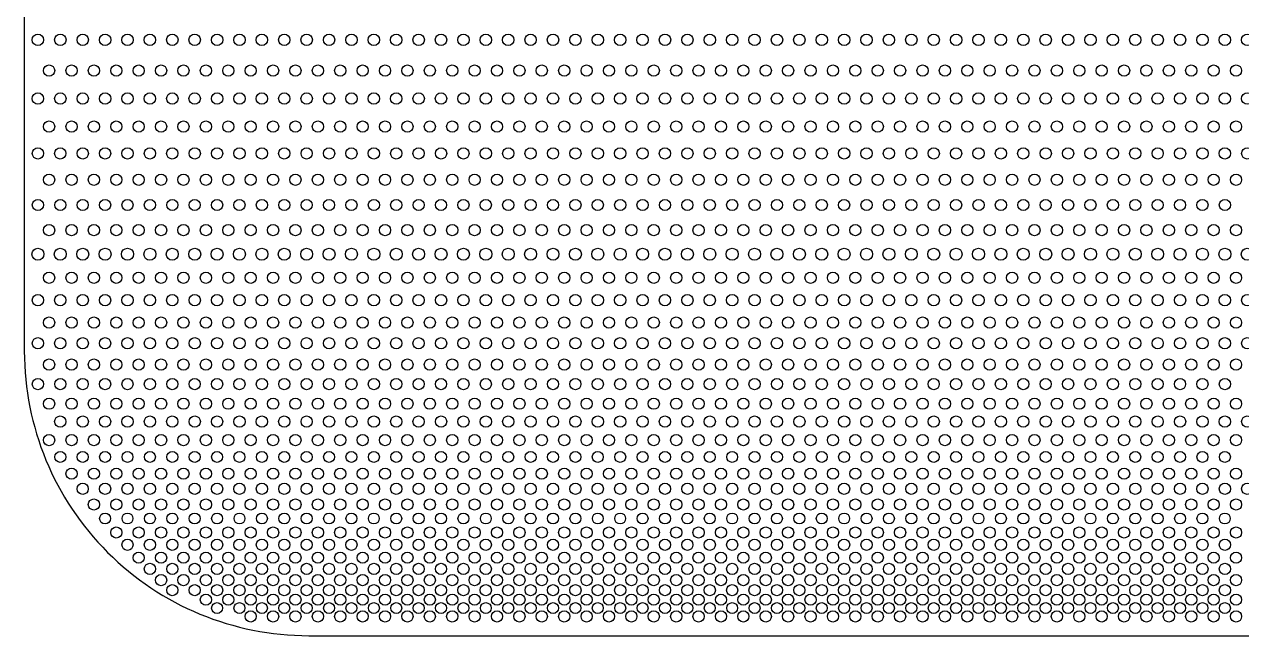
# Model space of a CAD drawing. Extents: x -22.5 to 22.5, y -22.5 to 22.5.
# Drawn here: x -22.54 to -0.8, y -22.54 to -11.62 of the extents above; entities that cross this region are included whole.
import ezdxf

# ---------------------------------------------------------------- set-up
doc = ezdxf.new("R2010")
doc.units = 0
doc.layers.add('AREA ENGRAVE', color=1, linetype='continuous')
doc.layers.add('CUT', color=7, linetype='continuous')

# ---------------------------------------------------------------- blocks, each defined once
blk = doc.blocks.new('SKETCH024')
at = {"layer": 'CUT', "color": 0}
blk.add_lwpolyline([(1.25, 20.942), (-1.25, 20.942, -0.414214), (-1.5, 21.192), (-1.5, 22.292, 0.414214), (-1.75, 22.542), (-11.25, 22.542, 0.414214), (-11.5, 22.292), (-11.5, 21.192, -0.414214), (-11.75, 20.942), (-14.25, 20.942, -0.414214), (-14.5, 21.192), (-14.5, 22.292, 0.414214), (-14.75, 22.542), (-17.463, 22.542, 0.414214), (-22.543, 17.463), (-22.543, -17.463, 0.414214), (-17.463, -22.543), (17.463, -22.543, 0.414214)], format="xyb", dxfattribs=at)
blk = doc.blocks.new('SKETCH048')
at = {"layer": 'AREA ENGRAVE', "color": 1}
for centre, radius in [((-22.3, -11.9), 0.102), ((-21.9, -11.9), 0.102), ((-21.5, -11.9), 0.102), ((-21.1, -11.9), 0.102), ((-20.7, -11.9), 0.102), ((-20.3, -11.9), 0.102), ((-19.9, -11.9), 0.102), ((-19.5, -11.9), 0.102), ((-19.1, -11.9), 0.102), ((-18.7, -11.9), 0.102), ((-18.3, -11.9), 0.102), ((-17.9, -11.9), 0.102), ((-17.5, -11.9), 0.102), ((-17.1, -11.9), 0.102), ((-16.7, -11.9), 0.102), ((-16.3, -11.9), 0.102), ((-15.9, -11.9), 0.102), ((-15.5, -11.9), 0.102), ((-15.1, -11.9), 0.102), ((-14.7, -11.9), 0.102), ((-14.3, -11.9), 0.102), ((-13.9, -11.9), 0.102), ((-13.5, -11.9), 0.102), ((-13.1, -11.9), 0.102), ((-12.7, -11.9), 0.102), ((-12.3, -11.9), 0.102), ((-11.9, -11.9), 0.102), ((-11.5, -11.9), 0.102), ((-11.1, -11.9), 0.102), ((-10.7, -11.9), 0.102), ((-10.3, -11.9), 0.102), ((-9.9, -11.9), 0.102), ((-9.5, -11.9), 0.102), ((-9.1, -11.9), 0.102), ((-8.7, -11.9), 0.102), ((-8.3, -11.9), 0.102), ((-7.9, -11.9), 0.102), ((-7.5, -11.9), 0.102), ((-7.1, -11.9), 0.102), ((-6.7, -11.9), 0.102), ((-6.3, -11.9), 0.102), ((-5.9, -11.9), 0.102), ((-5.5, -11.9), 0.102), ((-5.1, -11.9), 0.102), ((-4.7, -11.9), 0.102), ((-4.3, -11.9), 0.102), ((-3.9, -11.9), 0.102), ((-3.5, -11.9), 0.102), ((-3.1, -11.9), 0.102), ((-2.7, -11.9), 0.102), ((-2.3, -11.9), 0.102), ((-1.9, -11.9), 0.102), ((-1.5, -11.9), 0.102), ((-1.1, -11.9), 0.102), ((-0.7, -11.9), 0.102), ((-22.1, -12.45), 0.1), ((-21.7, -12.45), 0.1), ((-21.3, -12.45), 0.1), ((-20.9, -12.45), 0.1), ((-20.5, -12.45), 0.1), ((-20.1, -12.45), 0.1), ((-19.7, -12.45), 0.1), ((-19.3, -12.45), 0.1), ((-18.9, -12.45), 0.1), ((-18.5, -12.45), 0.1), ((-18.1, -12.45), 0.1), ((-17.7, -12.45), 0.1), ((-17.3, -12.45), 0.1), ((-16.9, -12.45), 0.1), ((-16.5, -12.45), 0.1), ((-16.1, -12.45), 0.1), ((-15.7, -12.45), 0.1), ((-15.3, -12.45), 0.1), ((-14.9, -12.45), 0.1), ((-14.5, -12.45), 0.1), ((-14.1, -12.45), 0.1), ((-13.7, -12.45), 0.1), ((-13.3, -12.45), 0.1), ((-12.9, -12.45), 0.1), ((-12.5, -12.45), 0.1), ((-12.1, -12.45), 0.1), ((-11.7, -12.45), 0.1), ((-11.3, -12.45), 0.1), ((-10.9, -12.45), 0.1), ((-10.5, -12.45), 0.1), ((-10.1, -12.45), 0.1), ((-9.7, -12.45), 0.1), ((-9.3, -12.45), 0.1), ((-8.9, -12.45), 0.1), ((-8.5, -12.45), 0.1), ((-8.1, -12.45), 0.1), ((-7.7, -12.45), 0.1), ((-7.3, -12.45), 0.1), ((-6.9, -12.45), 0.1), ((-6.5, -12.45), 0.1), ((-6.1, -12.45), 0.1), ((-5.7, -12.45), 0.1), ((-5.3, -12.45), 0.1), ((-4.9, -12.45), 0.1), ((-4.5, -12.45), 0.1), ((-4.1, -12.45), 0.1), ((-3.7, -12.45), 0.1), ((-3.3, -12.45), 0.1), ((-2.9, -12.45), 0.1), ((-2.5, -12.45), 0.1), ((-2.1, -12.45), 0.1), ((-1.7, -12.45), 0.1), ((-1.3, -12.45), 0.1), ((-0.9, -12.45), 0.1), ((-22.3, -12.95), 0.102), ((-21.9, -12.95), 0.102), ((-21.5, -12.95), 0.102), ((-21.1, -12.95), 0.102), ((-20.7, -12.95), 0.102), ((-20.3, -12.95), 0.102), ((-19.9, -12.95), 0.102), ((-19.5, -12.95), 0.102), ((-19.1, -12.95), 0.102), ((-18.7, -12.95), 0.102), ((-18.3, -12.95), 0.102), ((-17.9, -12.95), 0.102), ((-17.5, -12.95), 0.102), ((-17.1, -12.95), 0.102), ((-16.7, -12.95), 0.102), ((-16.3, -12.95), 0.102), ((-15.9, -12.95), 0.102), ((-15.5, -12.95), 0.102), ((-15.1, -12.95), 0.102), ((-14.7, -12.95), 0.102), ((-14.3, -12.95), 0.102), ((-13.9, -12.95), 0.102), ((-13.5, -12.95), 0.102), ((-13.1, -12.95), 0.102), ((-12.7, -12.95), 0.102), ((-12.3, -12.95), 0.102), ((-11.9, -12.95), 0.102), ((-11.5, -12.95), 0.102), ((-11.1, -12.95), 0.102), ((-10.7, -12.95), 0.102), ((-10.3, -12.95), 0.102), ((-9.9, -12.95), 0.102), ((-9.5, -12.95), 0.102), ((-9.1, -12.95), 0.102), ((-8.7, -12.95), 0.102), ((-8.3, -12.95), 0.102), ((-7.9, -12.95), 0.102), ((-7.5, -12.95), 0.102), ((-7.1, -12.95), 0.102), ((-6.7, -12.95), 0.102), ((-6.3, -12.95), 0.102), ((-5.9, -12.95), 0.102), ((-5.5, -12.95), 0.102), ((-5.1, -12.95), 0.102), ((-4.7, -12.95), 0.102), ((-4.3, -12.95), 0.102), ((-3.9, -12.95), 0.102), ((-3.5, -12.95), 0.102), ((-3.1, -12.95), 0.102), ((-2.7, -12.95), 0.102), ((-2.3, -12.95), 0.102), ((-1.9, -12.95), 0.102), ((-1.5, -12.95), 0.102), ((-1.1, -12.95), 0.102), ((-0.7, -12.95), 0.102), ((-22.1, -13.45), 0.1), ((-21.7, -13.45), 0.1), ((-21.3, -13.45), 0.1), ((-20.9, -13.45), 0.1), ((-20.5, -13.45), 0.1), ((-20.1, -13.45), 0.1), ((-19.7, -13.45), 0.1), ((-19.3, -13.45), 0.1), ((-18.9, -13.45), 0.1), ((-18.5, -13.45), 0.1), ((-18.1, -13.45), 0.1), ((-17.7, -13.45), 0.1), ((-17.3, -13.45), 0.1), ((-16.9, -13.45), 0.1), ((-16.5, -13.45), 0.1), ((-16.1, -13.45), 0.1), ((-15.7, -13.45), 0.1), ((-15.3, -13.45), 0.1), ((-14.9, -13.45), 0.1), ((-14.5, -13.45), 0.1), ((-14.1, -13.45), 0.1), ((-13.7, -13.45), 0.1), ((-13.3, -13.45), 0.1), ((-12.9, -13.45), 0.1), ((-12.5, -13.45), 0.1), ((-12.1, -13.45), 0.1), ((-11.7, -13.45), 0.1), ((-11.3, -13.45), 0.1), ((-10.9, -13.45), 0.1), ((-10.5, -13.45), 0.1), ((-10.1, -13.45), 0.1), ((-9.7, -13.45), 0.1), ((-9.3, -13.45), 0.1), ((-8.9, -13.45), 0.1), ((-8.5, -13.45), 0.1), ((-8.1, -13.45), 0.1), ((-7.7, -13.45), 0.1), ((-7.3, -13.45), 0.1), ((-6.9, -13.45), 0.1), ((-6.5, -13.45), 0.1), ((-6.1, -13.45), 0.1), ((-5.7, -13.45), 0.1), ((-5.3, -13.45), 0.1), ((-4.9, -13.45), 0.1), ((-4.5, -13.45), 0.1), ((-4.1, -13.45), 0.1), ((-3.7, -13.45), 0.1), ((-3.3, -13.45), 0.1), ((-2.9, -13.45), 0.1), ((-2.5, -13.45), 0.1), ((-2.1, -13.45), 0.1), ((-1.7, -13.45), 0.1), ((-1.3, -13.45), 0.1), ((-0.9, -13.45), 0.1), ((-22.3, -13.93), 0.101), ((-21.9, -13.93), 0.101), ((-21.5, -13.93), 0.101), ((-21.1, -13.93), 0.101), ((-20.7, -13.93), 0.101), ((-20.3, -13.93), 0.101), ((-19.9, -13.93), 0.101), ((-19.5, -13.93), 0.101), ((-19.1, -13.93), 0.101), ((-18.7, -13.93), 0.101), ((-18.3, -13.93), 0.101), ((-17.9, -13.93), 0.101), ((-17.5, -13.93), 0.101), ((-17.1, -13.93), 0.101), ((-16.7, -13.93), 0.101), ((-16.3, -13.93), 0.101), ((-15.9, -13.93), 0.101), ((-15.5, -13.93), 0.101), ((-15.1, -13.93), 0.101), ((-14.7, -13.93), 0.101), ((-14.3, -13.93), 0.101), ((-13.9, -13.93), 0.101), ((-13.5, -13.93), 0.101), ((-13.1, -13.93), 0.101), ((-12.7, -13.93), 0.101), ((-12.3, -13.93), 0.101), ((-11.9, -13.93), 0.101), ((-11.5, -13.93), 0.101), ((-11.1, -13.93), 0.101), ((-10.7, -13.93), 0.101), ((-10.3, -13.93), 0.101), ((-9.9, -13.93), 0.101), ((-9.5, -13.93), 0.101), ((-9.1, -13.93), 0.101), ((-8.7, -13.93), 0.101), ((-8.3, -13.93), 0.101), ((-7.9, -13.93), 0.101), ((-7.5, -13.93), 0.101), ((-7.1, -13.93), 0.101), ((-6.7, -13.93), 0.101), ((-6.3, -13.93), 0.101), ((-5.9, -13.93), 0.101), ((-5.5, -13.93), 0.101), ((-5.1, -13.93), 0.101), ((-4.7, -13.93), 0.101), ((-4.3, -13.93), 0.101), ((-3.9, -13.93), 0.101), ((-3.5, -13.93), 0.101), ((-3.1, -13.93), 0.101), ((-2.7, -13.93), 0.101), ((-2.3, -13.93), 0.101), ((-1.9, -13.93), 0.101), ((-1.5, -13.93), 0.101), ((-1.1, -13.93), 0.101), ((-0.7, -13.93), 0.101), ((-22.1, -14.4), 0.1), ((-21.7, -14.4), 0.1), ((-21.3, -14.4), 0.1), ((-20.9, -14.4), 0.1), ((-20.5, -14.4), 0.1), ((-20.1, -14.4), 0.1), ((-19.7, -14.4), 0.1), ((-19.3, -14.4), 0.1), ((-18.9, -14.4), 0.1), ((-18.5, -14.4), 0.1), ((-18.1, -14.4), 0.1), ((-17.7, -14.4), 0.1), ((-17.3, -14.4), 0.1), ((-16.9, -14.4), 0.1), ((-16.5, -14.4), 0.1), ((-16.1, -14.4), 0.1), ((-15.7, -14.4), 0.1), ((-15.3, -14.4), 0.1), ((-14.9, -14.4), 0.1), ((-14.5, -14.4), 0.1), ((-14.1, -14.4), 0.1), ((-13.7, -14.4), 0.1), ((-13.3, -14.4), 0.1), ((-12.9, -14.4), 0.1), ((-12.5, -14.4), 0.1), ((-12.1, -14.4), 0.1), ((-11.7, -14.4), 0.1), ((-11.3, -14.4), 0.1), ((-10.9, -14.4), 0.1), ((-10.5, -14.4), 0.1), ((-10.1, -14.4), 0.1), ((-9.7, -14.4), 0.1), ((-9.3, -14.4), 0.1), ((-8.9, -14.4), 0.1), ((-8.5, -14.4), 0.1), ((-8.1, -14.4), 0.1), ((-7.7, -14.4), 0.1), ((-7.3, -14.4), 0.1), ((-6.9, -14.4), 0.1), ((-6.5, -14.4), 0.1), ((-6.1, -14.4), 0.1), ((-5.7, -14.4), 0.1), ((-5.3, -14.4), 0.1), ((-4.9, -14.4), 0.1), ((-4.5, -14.4), 0.1), ((-4.1, -14.4), 0.1), ((-3.7, -14.4), 0.1), ((-3.3, -14.4), 0.1), ((-2.9, -14.4), 0.1), ((-2.5, -14.4), 0.1), ((-2.1, -14.4), 0.1), ((-1.7, -14.4), 0.1), ((-1.3, -14.4), 0.1), ((-0.9, -14.4), 0.1), ((-22.3, -14.85), 0.1), ((-21.9, -14.85), 0.1), ((-21.5, -14.85), 0.1), ((-21.1, -14.85), 0.1), ((-20.7, -14.85), 0.1), ((-20.3, -14.85), 0.1), ((-19.9, -14.85), 0.1), ((-19.5, -14.85), 0.1), ((-19.1, -14.85), 0.1), ((-18.7, -14.85), 0.1), ((-18.3, -14.85), 0.1), ((-17.9, -14.85), 0.1), ((-17.5, -14.85), 0.1), ((-17.1, -14.85), 0.1), ((-16.7, -14.85), 0.1), ((-16.3, -14.85), 0.1), ((-15.9, -14.85), 0.1), ((-15.5, -14.85), 0.1), ((-15.1, -14.85), 0.1), ((-14.7, -14.85), 0.1), ((-14.3, -14.85), 0.1), ((-13.9, -14.85), 0.1), ((-13.5, -14.85), 0.1), ((-13.1, -14.85), 0.1), ((-12.7, -14.85), 0.1), ((-12.3, -14.85), 0.1), ((-11.9, -14.85), 0.1), ((-11.5, -14.85), 0.1), ((-11.1, -14.85), 0.1), ((-10.7, -14.85), 0.1), ((-10.3, -14.85), 0.1), ((-9.9, -14.85), 0.1), ((-9.5, -14.85), 0.1), ((-9.1, -14.85), 0.1), ((-8.7, -14.85), 0.1), ((-8.3, -14.85), 0.1), ((-7.9, -14.85), 0.1), ((-7.5, -14.85), 0.1), ((-7.1, -14.85), 0.1), ((-6.7, -14.85), 0.1), ((-6.3, -14.85), 0.1), ((-5.9, -14.85), 0.1), ((-5.5, -14.85), 0.1), ((-5.1, -14.85), 0.1), ((-4.7, -14.85), 0.1), ((-4.3, -14.85), 0.1), ((-3.9, -14.85), 0.1), ((-3.5, -14.85), 0.1), ((-3.1, -14.85), 0.1), ((-2.7, -14.85), 0.1), ((-2.3, -14.85), 0.1), ((-1.9, -14.85), 0.1), ((-1.5, -14.85), 0.1), ((-1.1, -14.85), 0.1), ((-22.1, -15.3), 0.1), ((-21.7, -15.3), 0.1), ((-21.3, -15.3), 0.1), ((-20.9, -15.3), 0.1), ((-20.5, -15.3), 0.1), ((-20.1, -15.3), 0.1), ((-19.7, -15.3), 0.1), ((-19.3, -15.3), 0.1), ((-18.9, -15.3), 0.1), ((-18.5, -15.3), 0.1), ((-18.1, -15.3), 0.1), ((-17.7, -15.3), 0.1), ((-17.3, -15.3), 0.1), ((-16.9, -15.3), 0.1), ((-16.5, -15.3), 0.1), ((-16.1, -15.3), 0.1), ((-15.7, -15.3), 0.1), ((-15.3, -15.3), 0.1), ((-14.9, -15.3), 0.1), ((-14.5, -15.3), 0.1), ((-14.1, -15.3), 0.1), ((-13.7, -15.3), 0.1), ((-13.3, -15.3), 0.1), ((-12.9, -15.3), 0.1), ((-12.5, -15.3), 0.1), ((-12.1, -15.3), 0.1), ((-11.7, -15.3), 0.1), ((-11.3, -15.3), 0.1), ((-10.9, -15.3), 0.1), ((-10.5, -15.3), 0.1), ((-10.1, -15.3), 0.1), ((-9.7, -15.3), 0.1), ((-9.3, -15.3), 0.1), ((-8.9, -15.3), 0.1), ((-8.5, -15.3), 0.1), ((-8.1, -15.3), 0.1), ((-7.7, -15.3), 0.1), ((-7.3, -15.3), 0.1), ((-6.9, -15.3), 0.1), ((-6.5, -15.3), 0.1), ((-6.1, -15.3), 0.1), ((-5.7, -15.3), 0.1), ((-5.3, -15.3), 0.1), ((-4.9, -15.3), 0.1), ((-4.5, -15.3), 0.1), ((-4.1, -15.3), 0.1), ((-3.7, -15.3), 0.1), ((-3.3, -15.3), 0.1), ((-2.9, -15.3), 0.1), ((-2.5, -15.3), 0.1), ((-2.1, -15.3), 0.1), ((-1.7, -15.3), 0.1), ((-1.3, -15.3), 0.1), ((-0.9, -15.3), 0.1), ((-22.3, -15.73), 0.107), ((-21.9, -15.73), 0.107), ((-21.5, -15.73), 0.107), ((-21.1, -15.73), 0.107), ((-20.7, -15.73), 0.107), ((-20.3, -15.73), 0.107), ((-19.9, -15.73), 0.107), ((-19.5, -15.73), 0.107), ((-19.1, -15.73), 0.107), ((-18.7, -15.73), 0.107), ((-18.3, -15.73), 0.107), ((-17.9, -15.73), 0.107), ((-17.5, -15.73), 0.107), ((-17.1, -15.73), 0.107), ((-16.7, -15.73), 0.107), ((-16.3, -15.73), 0.107), ((-15.9, -15.73), 0.107), ((-15.5, -15.73), 0.107), ((-15.1, -15.73), 0.107), ((-14.7, -15.73), 0.107), ((-14.3, -15.73), 0.107), ((-13.9, -15.73), 0.107), ((-13.5, -15.73), 0.107), ((-13.1, -15.73), 0.107), ((-12.7, -15.73), 0.107), ((-12.3, -15.73), 0.107), ((-11.9, -15.73), 0.107), ((-11.5, -15.73), 0.107), ((-11.1, -15.73), 0.107), ((-10.7, -15.73), 0.107), ((-10.3, -15.73), 0.107), ((-9.9, -15.73), 0.107), ((-9.5, -15.73), 0.107), ((-9.1, -15.73), 0.107), ((-8.7, -15.73), 0.107), ((-8.3, -15.73), 0.107), ((-7.9, -15.73), 0.107), ((-7.5, -15.73), 0.107), ((-7.1, -15.73), 0.107), ((-6.7, -15.73), 0.107), ((-6.3, -15.73), 0.107), ((-5.9, -15.73), 0.107), ((-5.5, -15.73), 0.107), ((-5.1, -15.73), 0.107), ((-4.7, -15.73), 0.107), ((-4.3, -15.73), 0.107), ((-3.9, -15.73), 0.107), ((-3.5, -15.73), 0.107), ((-3.1, -15.73), 0.107), ((-2.7, -15.73), 0.107), ((-2.3, -15.73), 0.107), ((-1.9, -15.73), 0.107), ((-1.5, -15.73), 0.107), ((-1.1, -15.73), 0.107), ((-0.7, -15.73), 0.107), ((-22.1, -16.15), 0.1), ((-21.7, -16.15), 0.1), ((-21.3, -16.15), 0.1), ((-20.9, -16.15), 0.1), ((-20.5, -16.15), 0.1), ((-20.1, -16.15), 0.1), ((-19.7, -16.15), 0.1), ((-19.3, -16.15), 0.1), ((-18.9, -16.15), 0.1), ((-18.5, -16.15), 0.1), ((-18.1, -16.15), 0.1), ((-17.7, -16.15), 0.1), ((-17.3, -16.15), 0.1), ((-16.9, -16.15), 0.1), ((-16.5, -16.15), 0.1), ((-16.1, -16.15), 0.1), ((-15.7, -16.15), 0.1), ((-15.3, -16.15), 0.1), ((-14.9, -16.15), 0.1), ((-14.5, -16.15), 0.1), ((-14.1, -16.15), 0.1), ((-13.7, -16.15), 0.1), ((-13.3, -16.15), 0.1), ((-12.9, -16.15), 0.1), ((-12.5, -16.15), 0.1), ((-12.1, -16.15), 0.1), ((-11.7, -16.15), 0.1), ((-11.3, -16.15), 0.1), ((-10.9, -16.15), 0.1), ((-10.5, -16.15), 0.1), ((-10.1, -16.15), 0.1), ((-9.7, -16.15), 0.1), ((-9.3, -16.15), 0.1), ((-8.9, -16.15), 0.1), ((-8.5, -16.15), 0.1), ((-8.1, -16.15), 0.1), ((-7.7, -16.15), 0.1), ((-7.3, -16.15), 0.1), ((-6.9, -16.15), 0.1), ((-6.5, -16.15), 0.1), ((-6.1, -16.15), 0.1), ((-5.7, -16.15), 0.1), ((-5.3, -16.15), 0.1), ((-4.9, -16.15), 0.1), ((-4.5, -16.15), 0.1), ((-4.1, -16.15), 0.1), ((-3.7, -16.15), 0.1), ((-3.3, -16.15), 0.1), ((-2.9, -16.15), 0.1), ((-2.5, -16.15), 0.1), ((-2.1, -16.15), 0.1), ((-1.7, -16.15), 0.1), ((-1.3, -16.15), 0.1), ((-0.9, -16.15), 0.1), ((-22.3, -16.55), 0.101), ((-21.9, -16.55), 0.101), ((-21.5, -16.55), 0.101), ((-21.1, -16.55), 0.101), ((-20.7, -16.55), 0.101), ((-20.3, -16.55), 0.101), ((-19.9, -16.55), 0.101), ((-19.5, -16.55), 0.101), ((-19.1, -16.55), 0.101), ((-18.7, -16.55), 0.101), ((-18.3, -16.55), 0.101), ((-17.9, -16.55), 0.101), ((-17.5, -16.55), 0.101), ((-17.1, -16.55), 0.101), ((-16.7, -16.55), 0.101), ((-16.3, -16.55), 0.101), ((-15.9, -16.55), 0.101), ((-15.5, -16.55), 0.101), ((-15.1, -16.55), 0.101), ((-14.7, -16.55), 0.101), ((-14.3, -16.55), 0.101), ((-13.9, -16.55), 0.101), ((-13.5, -16.55), 0.101), ((-13.1, -16.55), 0.101), ((-12.7, -16.55), 0.101), ((-12.3, -16.55), 0.101), ((-11.9, -16.55), 0.101), ((-11.5, -16.55), 0.101), ((-11.1, -16.55), 0.101), ((-10.7, -16.55), 0.101), ((-10.3, -16.55), 0.101), ((-9.9, -16.55), 0.101), ((-9.5, -16.55), 0.101), ((-9.1, -16.55), 0.101), ((-8.7, -16.55), 0.101), ((-8.3, -16.55), 0.101), ((-7.9, -16.55), 0.101), ((-7.5, -16.55), 0.101), ((-7.1, -16.55), 0.101), ((-6.7, -16.55), 0.101), ((-6.3, -16.55), 0.101), ((-5.9, -16.55), 0.101), ((-5.5, -16.55), 0.101), ((-5.1, -16.55), 0.101), ((-4.7, -16.55), 0.101), ((-4.3, -16.55), 0.101), ((-3.9, -16.55), 0.101), ((-3.5, -16.55), 0.101), ((-3.1, -16.55), 0.101), ((-2.7, -16.55), 0.101), ((-2.3, -16.55), 0.101), ((-1.9, -16.55), 0.101), ((-1.5, -16.55), 0.101), ((-1.1, -16.55), 0.101), ((-0.7, -16.55), 0.101), ((-22.1, -16.95), 0.1), ((-21.7, -16.95), 0.1), ((-21.3, -16.95), 0.1), ((-20.9, -16.95), 0.1), ((-20.5, -16.95), 0.1), ((-20.1, -16.95), 0.1), ((-19.7, -16.95), 0.1), ((-19.3, -16.95), 0.1), ((-18.9, -16.95), 0.1), ((-18.5, -16.95), 0.1), ((-18.1, -16.95), 0.1), ((-17.7, -16.95), 0.1), ((-17.3, -16.95), 0.1), ((-16.9, -16.95), 0.1), ((-16.5, -16.95), 0.1), ((-16.1, -16.95), 0.1), ((-15.7, -16.95), 0.1), ((-15.3, -16.95), 0.1), ((-14.9, -16.95), 0.1), ((-14.5, -16.95), 0.1), ((-14.1, -16.95), 0.1), ((-13.7, -16.95), 0.1), ((-13.3, -16.95), 0.1), ((-12.9, -16.95), 0.1), ((-12.5, -16.95), 0.1), ((-12.1, -16.95), 0.1), ((-11.7, -16.95), 0.1), ((-11.3, -16.95), 0.1), ((-10.9, -16.95), 0.1), ((-10.5, -16.95), 0.1), ((-10.1, -16.95), 0.1), ((-9.7, -16.95), 0.1), ((-9.3, -16.95), 0.1), ((-8.9, -16.95), 0.1), ((-8.5, -16.95), 0.1), ((-8.1, -16.95), 0.1), ((-7.7, -16.95), 0.1), ((-7.3, -16.95), 0.1), ((-6.9, -16.95), 0.1), ((-6.5, -16.95), 0.1), ((-6.1, -16.95), 0.1), ((-5.7, -16.95), 0.1), ((-5.3, -16.95), 0.1), ((-4.9, -16.95), 0.1), ((-4.5, -16.95), 0.1), ((-4.1, -16.95), 0.1), ((-3.7, -16.95), 0.1), ((-3.3, -16.95), 0.1), ((-2.9, -16.95), 0.1), ((-2.5, -16.95), 0.1), ((-2.1, -16.95), 0.1), ((-1.7, -16.95), 0.1), ((-1.3, -16.95), 0.1), ((-0.9, -16.95), 0.1), ((-22.3, -17.32), 0.101), ((-21.9, -17.32), 0.101), ((-21.5, -17.32), 0.101), ((-21.1, -17.32), 0.101), ((-20.7, -17.32), 0.101), ((-20.3, -17.32), 0.101), ((-19.9, -17.32), 0.101), ((-19.5, -17.32), 0.101), ((-19.1, -17.32), 0.101), ((-18.7, -17.32), 0.101), ((-18.3, -17.32), 0.101), ((-17.9, -17.32), 0.101), ((-17.5, -17.32), 0.101), ((-17.1, -17.32), 0.101), ((-16.7, -17.32), 0.101), ((-16.3, -17.32), 0.101), ((-15.9, -17.32), 0.101), ((-15.5, -17.32), 0.101), ((-15.1, -17.32), 0.101), ((-14.7, -17.32), 0.101), ((-14.3, -17.32), 0.101), ((-13.9, -17.32), 0.101), ((-13.5, -17.32), 0.101), ((-13.1, -17.32), 0.101), ((-12.7, -17.32), 0.101), ((-12.3, -17.32), 0.101), ((-11.9, -17.32), 0.101), ((-11.5, -17.32), 0.101), ((-11.1, -17.32), 0.101), ((-10.7, -17.32), 0.101), ((-10.3, -17.32), 0.101), ((-9.9, -17.32), 0.101), ((-9.5, -17.32), 0.101), ((-9.1, -17.32), 0.101), ((-8.7, -17.32), 0.101), ((-8.3, -17.32), 0.101), ((-7.9, -17.32), 0.101), ((-7.5, -17.32), 0.101), ((-7.1, -17.32), 0.101), ((-6.7, -17.32), 0.101), ((-6.3, -17.32), 0.101), ((-5.9, -17.32), 0.101), ((-5.5, -17.32), 0.101), ((-5.1, -17.32), 0.101), ((-4.7, -17.32), 0.101), ((-4.3, -17.32), 0.101), ((-3.9, -17.32), 0.101), ((-3.5, -17.32), 0.101), ((-3.1, -17.32), 0.101), ((-2.7, -17.32), 0.101), ((-2.3, -17.32), 0.101), ((-1.9, -17.32), 0.101), ((-1.5, -17.32), 0.101), ((-1.1, -17.32), 0.101), ((-0.7, -17.32), 0.101), ((-22.1, -17.7), 0.1), ((-21.7, -17.7), 0.1), ((-21.3, -17.7), 0.1), ((-20.9, -17.7), 0.1), ((-20.5, -17.7), 0.1), ((-20.1, -17.7), 0.1), ((-19.7, -17.7), 0.1), ((-19.3, -17.7), 0.1), ((-18.9, -17.7), 0.1), ((-18.5, -17.7), 0.1), ((-18.1, -17.7), 0.1), ((-17.7, -17.7), 0.1), ((-17.3, -17.7), 0.1), ((-16.9, -17.7), 0.1), ((-16.5, -17.7), 0.1), ((-16.1, -17.7), 0.1), ((-15.7, -17.7), 0.1), ((-15.3, -17.7), 0.1), ((-14.9, -17.7), 0.1), ((-14.5, -17.7), 0.1), ((-14.1, -17.7), 0.1), ((-13.7, -17.7), 0.1), ((-13.3, -17.7), 0.1), ((-12.9, -17.7), 0.1), ((-12.5, -17.7), 0.1), ((-12.1, -17.7), 0.1), ((-11.7, -17.7), 0.1), ((-11.3, -17.7), 0.1), ((-10.9, -17.7), 0.1), ((-10.5, -17.7), 0.1), ((-10.1, -17.7), 0.1), ((-9.7, -17.7), 0.1), ((-9.3, -17.7), 0.1), ((-8.9, -17.7), 0.1), ((-8.5, -17.7), 0.1), ((-8.1, -17.7), 0.1), ((-7.7, -17.7), 0.1), ((-7.3, -17.7), 0.1), ((-6.9, -17.7), 0.1), ((-6.5, -17.7), 0.1), ((-6.1, -17.7), 0.1), ((-5.7, -17.7), 0.1), ((-5.3, -17.7), 0.1), ((-4.9, -17.7), 0.1), ((-4.5, -17.7), 0.1), ((-4.1, -17.7), 0.1), ((-3.7, -17.7), 0.1), ((-3.3, -17.7), 0.1), ((-2.9, -17.7), 0.1), ((-2.5, -17.7), 0.1), ((-2.1, -17.7), 0.1), ((-1.7, -17.7), 0.1), ((-1.3, -17.7), 0.1), ((-0.9, -17.7), 0.1), ((-22.3, -18.05), 0.0999), ((-21.9, -18.05), 0.0999), ((-21.5, -18.05), 0.0999), ((-21.1, -18.05), 0.0999), ((-20.7, -18.05), 0.0999), ((-20.3, -18.05), 0.0999), ((-19.9, -18.05), 0.0999), ((-19.5, -18.05), 0.0999), ((-19.1, -18.05), 0.0999), ((-18.7, -18.05), 0.0999), ((-18.3, -18.05), 0.0999), ((-17.9, -18.05), 0.0999), ((-17.5, -18.05), 0.0999), ((-17.1, -18.05), 0.0999), ((-16.7, -18.05), 0.0999), ((-16.3, -18.05), 0.0999), ((-15.9, -18.05), 0.0999), ((-15.5, -18.05), 0.0999), ((-15.1, -18.05), 0.0999), ((-14.7, -18.05), 0.0999), ((-14.3, -18.05), 0.0999), ((-13.9, -18.05), 0.0999), ((-13.5, -18.05), 0.0999), ((-13.1, -18.05), 0.0999), ((-12.7, -18.05), 0.0999), ((-12.3, -18.05), 0.0999), ((-11.9, -18.05), 0.0999), ((-11.5, -18.05), 0.0999), ((-11.1, -18.05), 0.0999), ((-10.7, -18.05), 0.0999), ((-10.3, -18.05), 0.0999), ((-9.9, -18.05), 0.0999), ((-9.5, -18.05), 0.0999), ((-9.1, -18.05), 0.0999), ((-8.7, -18.05), 0.0999), ((-8.3, -18.05), 0.0999), ((-7.9, -18.05), 0.0999), ((-7.5, -18.05), 0.0999), ((-7.1, -18.05), 0.0999), ((-6.7, -18.05), 0.0999), ((-6.3, -18.05), 0.0999), ((-5.9, -18.05), 0.0999), ((-5.5, -18.05), 0.0999), ((-5.1, -18.05), 0.0999), ((-4.7, -18.05), 0.0999), ((-4.3, -18.05), 0.0999), ((-3.9, -18.05), 0.0999), ((-3.5, -18.05), 0.0999), ((-3.1, -18.05), 0.0999), ((-2.7, -18.05), 0.0999), ((-2.3, -18.05), 0.0999), ((-1.9, -18.05), 0.0999), ((-1.5, -18.05), 0.0999), ((-1.1, -18.05), 0.0999), ((-22.1, -18.4), 0.1), ((-21.7, -18.4), 0.1), ((-21.3, -18.4), 0.1), ((-20.9, -18.4), 0.1), ((-20.5, -18.4), 0.1), ((-20.1, -18.4), 0.1), ((-19.7, -18.4), 0.1), ((-19.3, -18.4), 0.1), ((-18.9, -18.4), 0.1), ((-18.5, -18.4), 0.1), ((-18.1, -18.4), 0.1), ((-17.7, -18.4), 0.1), ((-17.3, -18.4), 0.1), ((-16.9, -18.4), 0.1), ((-16.5, -18.4), 0.1), ((-16.1, -18.4), 0.1), ((-15.7, -18.4), 0.1), ((-15.3, -18.4), 0.1), ((-14.9, -18.4), 0.1), ((-14.5, -18.4), 0.1), ((-14.1, -18.4), 0.1), ((-13.7, -18.4), 0.1), ((-13.3, -18.4), 0.1), ((-12.9, -18.4), 0.1), ((-12.5, -18.4), 0.1), ((-12.1, -18.4), 0.1), ((-11.7, -18.4), 0.1), ((-11.3, -18.4), 0.1), ((-10.9, -18.4), 0.1), ((-10.5, -18.4), 0.1), ((-10.1, -18.4), 0.1), ((-9.7, -18.4), 0.1), ((-9.3, -18.4), 0.1), ((-8.9, -18.4), 0.1), ((-8.5, -18.4), 0.1), ((-8.1, -18.4), 0.1), ((-7.7, -18.4), 0.1), ((-7.3, -18.4), 0.1), ((-6.9, -18.4), 0.1), ((-6.5, -18.4), 0.1), ((-6.1, -18.4), 0.1), ((-5.7, -18.4), 0.1), ((-5.3, -18.4), 0.1), ((-4.9, -18.4), 0.1), ((-4.5, -18.4), 0.1), ((-4.1, -18.4), 0.1), ((-3.7, -18.4), 0.1), ((-3.3, -18.4), 0.1), ((-2.9, -18.4), 0.1), ((-2.5, -18.4), 0.1), ((-2.1, -18.4), 0.1), ((-1.7, -18.4), 0.1), ((-1.3, -18.4), 0.1), ((-0.9, -18.4), 0.1), ((-21.9, -18.72), 0.101), ((-21.5, -18.72), 0.101), ((-21.1, -18.72), 0.101), ((-20.7, -18.72), 0.101), ((-20.3, -18.72), 0.101), ((-19.9, -18.72), 0.101), ((-19.5, -18.72), 0.101), ((-19.1, -18.72), 0.101), ((-18.7, -18.72), 0.101), ((-18.3, -18.72), 0.101), ((-17.9, -18.72), 0.101), ((-17.5, -18.72), 0.101), ((-17.1, -18.72), 0.101), ((-16.7, -18.72), 0.101), ((-16.3, -18.72), 0.101), ((-15.9, -18.72), 0.101), ((-15.5, -18.72), 0.101), ((-15.1, -18.72), 0.101), ((-14.7, -18.72), 0.101), ((-14.3, -18.72), 0.101), ((-13.9, -18.72), 0.101), ((-13.5, -18.72), 0.101), ((-13.1, -18.72), 0.101), ((-12.7, -18.72), 0.101), ((-12.3, -18.72), 0.101), ((-11.9, -18.72), 0.101), ((-11.5, -18.72), 0.101), ((-11.1, -18.72), 0.101), ((-10.7, -18.72), 0.101), ((-10.3, -18.72), 0.101), ((-9.9, -18.72), 0.101), ((-9.5, -18.72), 0.101), ((-9.1, -18.72), 0.101), ((-8.7, -18.72), 0.101), ((-8.3, -18.72), 0.101), ((-7.9, -18.72), 0.101), ((-7.5, -18.72), 0.101), ((-7.1, -18.72), 0.101), ((-6.7, -18.72), 0.101), ((-6.3, -18.72), 0.101), ((-5.9, -18.72), 0.101), ((-5.5, -18.72), 0.101), ((-5.1, -18.72), 0.101), ((-4.7, -18.72), 0.101), ((-4.3, -18.72), 0.101), ((-3.9, -18.72), 0.101), ((-3.5, -18.72), 0.101), ((-3.1, -18.72), 0.101), ((-2.7, -18.72), 0.101), ((-2.3, -18.72), 0.101), ((-1.9, -18.72), 0.101), ((-1.5, -18.72), 0.101), ((-1.1, -18.72), 0.101), ((-0.7, -18.72), 0.101), ((-22.1, -19.05), 0.1), ((-21.7, -19.05), 0.1), ((-21.3, -19.05), 0.1), ((-20.9, -19.05), 0.1), ((-20.5, -19.05), 0.1), ((-20.1, -19.05), 0.1), ((-19.7, -19.05), 0.1), ((-19.3, -19.05), 0.1), ((-18.9, -19.05), 0.1), ((-18.5, -19.05), 0.1), ((-18.1, -19.05), 0.1), ((-17.7, -19.05), 0.1), ((-17.3, -19.05), 0.1), ((-16.9, -19.05), 0.1), ((-16.5, -19.05), 0.1), ((-16.1, -19.05), 0.1), ((-15.7, -19.05), 0.1), ((-15.3, -19.05), 0.1), ((-14.9, -19.05), 0.1), ((-14.5, -19.05), 0.1), ((-14.1, -19.05), 0.1), ((-13.7, -19.05), 0.1), ((-13.3, -19.05), 0.1), ((-12.9, -19.05), 0.1), ((-12.5, -19.05), 0.1), ((-12.1, -19.05), 0.1), ((-11.7, -19.05), 0.1), ((-11.3, -19.05), 0.1), ((-10.9, -19.05), 0.1), ((-10.5, -19.05), 0.1), ((-10.1, -19.05), 0.1), ((-9.7, -19.05), 0.1), ((-9.3, -19.05), 0.1), ((-8.9, -19.05), 0.1), ((-8.5, -19.05), 0.1), ((-8.1, -19.05), 0.1), ((-7.7, -19.05), 0.1), ((-7.3, -19.05), 0.1), ((-6.9, -19.05), 0.1), ((-6.5, -19.05), 0.1), ((-6.1, -19.05), 0.1), ((-5.7, -19.05), 0.1), ((-5.3, -19.05), 0.1), ((-4.9, -19.05), 0.1), ((-4.5, -19.05), 0.1), ((-4.1, -19.05), 0.1), ((-3.7, -19.05), 0.1), ((-3.3, -19.05), 0.1), ((-2.9, -19.05), 0.1), ((-2.5, -19.05), 0.1), ((-2.1, -19.05), 0.1), ((-1.7, -19.05), 0.1), ((-1.3, -19.05), 0.1), ((-0.9, -19.05), 0.1), ((-21.9, -19.35), 0.098), ((-21.5, -19.35), 0.098), ((-21.1, -19.35), 0.098), ((-20.7, -19.35), 0.098), ((-20.3, -19.35), 0.098), ((-19.9, -19.35), 0.098), ((-19.5, -19.35), 0.098), ((-19.1, -19.35), 0.098), ((-18.7, -19.35), 0.098), ((-18.3, -19.35), 0.098), ((-17.9, -19.35), 0.098), ((-17.5, -19.35), 0.098), ((-17.1, -19.35), 0.098), ((-16.7, -19.35), 0.098), ((-16.3, -19.35), 0.098), ((-15.9, -19.35), 0.098), ((-15.5, -19.35), 0.098), ((-15.1, -19.35), 0.098), ((-14.7, -19.35), 0.098), ((-14.3, -19.35), 0.098), ((-13.9, -19.35), 0.098), ((-13.5, -19.35), 0.098), ((-13.1, -19.35), 0.098), ((-12.7, -19.35), 0.098), ((-12.3, -19.35), 0.098), ((-11.9, -19.35), 0.098), ((-11.5, -19.35), 0.098), ((-11.1, -19.35), 0.098), ((-10.7, -19.35), 0.098), ((-10.3, -19.35), 0.098), ((-9.9, -19.35), 0.098), ((-9.5, -19.35), 0.098), ((-9.1, -19.35), 0.098), ((-8.7, -19.35), 0.098), ((-8.3, -19.35), 0.098), ((-7.9, -19.35), 0.098), ((-7.5, -19.35), 0.098), ((-7.1, -19.35), 0.098), ((-6.7, -19.35), 0.098), ((-6.3, -19.35), 0.098), ((-5.9, -19.35), 0.098), ((-5.5, -19.35), 0.098), ((-5.1, -19.35), 0.098), ((-4.7, -19.35), 0.098), ((-4.3, -19.35), 0.098), ((-3.9, -19.35), 0.098), ((-3.5, -19.35), 0.098), ((-3.1, -19.35), 0.098), ((-2.7, -19.35), 0.098), ((-2.3, -19.35), 0.098), ((-1.9, -19.35), 0.098), ((-1.5, -19.35), 0.098), ((-1.1, -19.35), 0.098), ((-21.7, -19.65), 0.1), ((-21.3, -19.65), 0.1), ((-20.9, -19.65), 0.1), ((-20.5, -19.65), 0.1), ((-20.1, -19.65), 0.1), ((-19.7, -19.65), 0.1), ((-19.3, -19.65), 0.1), ((-18.9, -19.65), 0.1), ((-18.5, -19.65), 0.1), ((-18.1, -19.65), 0.1), ((-17.7, -19.65), 0.1), ((-17.3, -19.65), 0.1), ((-16.9, -19.65), 0.1), ((-16.5, -19.65), 0.1), ((-16.1, -19.65), 0.1), ((-15.7, -19.65), 0.1), ((-15.3, -19.65), 0.1), ((-14.9, -19.65), 0.1), ((-14.5, -19.65), 0.1), ((-14.1, -19.65), 0.1), ((-13.7, -19.65), 0.1), ((-13.3, -19.65), 0.1), ((-12.9, -19.65), 0.1), ((-12.5, -19.65), 0.1), ((-12.1, -19.65), 0.1), ((-11.7, -19.65), 0.1), ((-11.3, -19.65), 0.1), ((-10.9, -19.65), 0.1), ((-10.5, -19.65), 0.1), ((-10.1, -19.65), 0.1), ((-9.7, -19.65), 0.1), ((-9.3, -19.65), 0.1), ((-8.9, -19.65), 0.1), ((-8.5, -19.65), 0.1), ((-8.1, -19.65), 0.1), ((-7.7, -19.65), 0.1), ((-7.3, -19.65), 0.1), ((-6.9, -19.65), 0.1), ((-6.5, -19.65), 0.1), ((-6.1, -19.65), 0.1), ((-5.7, -19.65), 0.1), ((-5.3, -19.65), 0.1), ((-4.9, -19.65), 0.1), ((-4.5, -19.65), 0.1), ((-4.1, -19.65), 0.1), ((-3.7, -19.65), 0.1), ((-3.3, -19.65), 0.1), ((-2.9, -19.65), 0.1), ((-2.5, -19.65), 0.1), ((-2.1, -19.65), 0.1), ((-1.7, -19.65), 0.1), ((-1.3, -19.65), 0.1), ((-0.9, -19.65), 0.1), ((-21.5, -19.92), 0.1), ((-21.1, -19.92), 0.1), ((-20.7, -19.92), 0.1), ((-20.3, -19.92), 0.1), ((-19.9, -19.92), 0.1), ((-19.5, -19.92), 0.1), ((-19.1, -19.92), 0.1), ((-18.7, -19.92), 0.1), ((-18.3, -19.92), 0.1), ((-17.9, -19.92), 0.1), ((-17.5, -19.92), 0.1), ((-17.1, -19.92), 0.1), ((-16.7, -19.92), 0.1), ((-16.3, -19.92), 0.1), ((-15.9, -19.92), 0.1), ((-15.5, -19.92), 0.1), ((-15.1, -19.92), 0.1), ((-14.7, -19.92), 0.1), ((-14.3, -19.92), 0.1), ((-13.9, -19.92), 0.1), ((-13.5, -19.92), 0.1), ((-13.1, -19.92), 0.1), ((-12.7, -19.92), 0.1), ((-12.3, -19.92), 0.1), ((-11.9, -19.92), 0.1), ((-11.5, -19.92), 0.1), ((-11.1, -19.92), 0.1), ((-10.7, -19.92), 0.1), ((-10.3, -19.92), 0.1), ((-9.9, -19.92), 0.1), ((-9.5, -19.92), 0.1), ((-9.1, -19.92), 0.1), ((-8.7, -19.92), 0.1), ((-8.3, -19.92), 0.1), ((-7.9, -19.92), 0.1), ((-7.5, -19.92), 0.1), ((-7.1, -19.92), 0.1), ((-6.7, -19.92), 0.1), ((-6.3, -19.92), 0.1), ((-5.9, -19.92), 0.1), ((-5.5, -19.92), 0.1), ((-5.1, -19.92), 0.1), ((-4.7, -19.92), 0.1), ((-4.3, -19.92), 0.1), ((-3.9, -19.92), 0.1), ((-3.5, -19.92), 0.1), ((-3.1, -19.92), 0.1), ((-2.7, -19.92), 0.1), ((-2.3, -19.92), 0.1), ((-1.9, -19.92), 0.1), ((-1.5, -19.92), 0.1), ((-1.1, -19.92), 0.1), ((-0.7, -19.92), 0.1), ((-21.3, -20.2), 0.1), ((-20.9, -20.2), 0.1), ((-20.5, -20.2), 0.1), ((-20.1, -20.2), 0.1), ((-19.7, -20.2), 0.1), ((-19.3, -20.2), 0.1), ((-18.9, -20.2), 0.1), ((-18.5, -20.2), 0.1), ((-18.1, -20.2), 0.1), ((-17.7, -20.2), 0.1), ((-17.3, -20.2), 0.1), ((-16.9, -20.2), 0.1), ((-16.5, -20.2), 0.1), ((-16.1, -20.2), 0.1), ((-15.7, -20.2), 0.1), ((-15.3, -20.2), 0.1), ((-14.9, -20.2), 0.1), ((-14.5, -20.2), 0.1), ((-14.1, -20.2), 0.1), ((-13.7, -20.2), 0.1), ((-13.3, -20.2), 0.1), ((-12.9, -20.2), 0.1), ((-12.5, -20.2), 0.1), ((-12.1, -20.2), 0.1), ((-11.7, -20.2), 0.1), ((-11.3, -20.2), 0.1), ((-10.9, -20.2), 0.1), ((-10.5, -20.2), 0.1), ((-10.1, -20.2), 0.1), ((-9.7, -20.2), 0.1), ((-9.3, -20.2), 0.1), ((-8.9, -20.2), 0.1), ((-8.5, -20.2), 0.1), ((-8.1, -20.2), 0.1), ((-7.7, -20.2), 0.1), ((-7.3, -20.2), 0.1), ((-6.9, -20.2), 0.1), ((-6.5, -20.2), 0.1), ((-6.1, -20.2), 0.1), ((-5.7, -20.2), 0.1), ((-5.3, -20.2), 0.1), ((-4.9, -20.2), 0.1), ((-4.5, -20.2), 0.1), ((-4.1, -20.2), 0.1), ((-3.7, -20.2), 0.1), ((-3.3, -20.2), 0.1), ((-2.9, -20.2), 0.1), ((-2.5, -20.2), 0.1), ((-2.1, -20.2), 0.1), ((-1.7, -20.2), 0.1), ((-1.3, -20.2), 0.1), ((-0.9, -20.2), 0.1), ((-21.1, -20.45), 0.0976), ((-20.7, -20.45), 0.0976), ((-20.3, -20.45), 0.0976), ((-19.9, -20.45), 0.0976), ((-19.5, -20.45), 0.0976), ((-19.1, -20.45), 0.0976), ((-18.7, -20.45), 0.0976), ((-18.3, -20.45), 0.0976), ((-17.9, -20.45), 0.0976), ((-17.5, -20.45), 0.0976), ((-17.1, -20.45), 0.0976), ((-16.7, -20.45), 0.0976), ((-16.3, -20.45), 0.0976), ((-15.9, -20.45), 0.0976), ((-15.5, -20.45), 0.0976), ((-15.1, -20.45), 0.0976), ((-14.7, -20.45), 0.0976), ((-14.3, -20.45), 0.0976), ((-13.9, -20.45), 0.0976), ((-13.5, -20.45), 0.0976), ((-13.1, -20.45), 0.0976), ((-12.7, -20.45), 0.0976), ((-12.3, -20.45), 0.0976), ((-11.9, -20.45), 0.0976), ((-11.5, -20.45), 0.0976), ((-11.1, -20.45), 0.0976), ((-10.7, -20.45), 0.0976), ((-10.3, -20.45), 0.0976), ((-9.9, -20.45), 0.0976), ((-9.5, -20.45), 0.0976), ((-9.1, -20.45), 0.0976), ((-8.7, -20.45), 0.0976), ((-8.3, -20.45), 0.0976), ((-7.9, -20.45), 0.0976), ((-7.5, -20.45), 0.0976), ((-7.1, -20.45), 0.0976), ((-6.7, -20.45), 0.0976), ((-6.3, -20.45), 0.0976), ((-5.9, -20.45), 0.0976), ((-5.5, -20.45), 0.0976), ((-5.1, -20.45), 0.0976), ((-4.7, -20.45), 0.0976), ((-4.3, -20.45), 0.0976), ((-3.9, -20.45), 0.0976), ((-3.5, -20.45), 0.0976), ((-3.1, -20.45), 0.0976), ((-2.7, -20.45), 0.0976), ((-2.3, -20.45), 0.0976), ((-1.9, -20.45), 0.0976), ((-1.5, -20.45), 0.0976), ((-1.1, -20.45), 0.0976), ((-20.9, -20.7), 0.1), ((-20.5, -20.7), 0.1), ((-20.1, -20.7), 0.1), ((-19.7, -20.7), 0.1), ((-19.3, -20.7), 0.1), ((-18.9, -20.7), 0.1), ((-18.5, -20.7), 0.1), ((-18.1, -20.7), 0.1), ((-17.7, -20.7), 0.1), ((-17.3, -20.7), 0.1), ((-16.9, -20.7), 0.1), ((-16.5, -20.7), 0.1), ((-16.1, -20.7), 0.1), ((-15.7, -20.7), 0.1), ((-15.3, -20.7), 0.1), ((-14.9, -20.7), 0.1), ((-14.5, -20.7), 0.1), ((-14.1, -20.7), 0.1), ((-13.7, -20.7), 0.1), ((-13.3, -20.7), 0.1), ((-12.9, -20.7), 0.1), ((-12.5, -20.7), 0.1), ((-12.1, -20.7), 0.1), ((-11.7, -20.7), 0.1), ((-11.3, -20.7), 0.1), ((-10.9, -20.7), 0.1), ((-10.5, -20.7), 0.1), ((-10.1, -20.7), 0.1), ((-9.7, -20.7), 0.1), ((-9.3, -20.7), 0.1), ((-8.9, -20.7), 0.1), ((-8.5, -20.7), 0.1), ((-8.1, -20.7), 0.1), ((-7.7, -20.7), 0.1), ((-7.3, -20.7), 0.1), ((-6.9, -20.7), 0.1), ((-6.5, -20.7), 0.1), ((-6.1, -20.7), 0.1), ((-5.7, -20.7), 0.1), ((-5.3, -20.7), 0.1), ((-4.9, -20.7), 0.1), ((-4.5, -20.7), 0.1), ((-4.1, -20.7), 0.1), ((-3.7, -20.7), 0.1), ((-3.3, -20.7), 0.1), ((-2.9, -20.7), 0.1), ((-2.5, -20.7), 0.1), ((-2.1, -20.7), 0.1), ((-1.7, -20.7), 0.1), ((-1.3, -20.7), 0.1), ((-0.9, -20.7), 0.1), ((-20.7, -20.92), 0.1), ((-20.3, -20.92), 0.1), ((-19.9, -20.92), 0.1), ((-19.5, -20.92), 0.1), ((-19.1, -20.92), 0.1), ((-18.7, -20.92), 0.1), ((-18.3, -20.92), 0.1), ((-17.9, -20.92), 0.1), ((-17.5, -20.92), 0.1), ((-17.1, -20.92), 0.1), ((-16.7, -20.92), 0.1), ((-16.3, -20.92), 0.1), ((-15.9, -20.92), 0.1), ((-15.5, -20.92), 0.1), ((-15.1, -20.92), 0.1), ((-14.7, -20.92), 0.1), ((-14.3, -20.92), 0.1), ((-13.9, -20.92), 0.1), ((-13.5, -20.92), 0.1), ((-13.1, -20.92), 0.1), ((-12.7, -20.92), 0.1), ((-12.3, -20.92), 0.1), ((-11.9, -20.92), 0.1), ((-11.5, -20.92), 0.1), ((-11.1, -20.92), 0.1), ((-10.7, -20.92), 0.1), ((-10.3, -20.92), 0.1), ((-9.9, -20.92), 0.1), ((-9.5, -20.92), 0.1), ((-9.1, -20.92), 0.1), ((-8.7, -20.92), 0.1), ((-8.3, -20.92), 0.1), ((-7.9, -20.92), 0.1), ((-7.5, -20.92), 0.1), ((-7.1, -20.92), 0.1), ((-6.7, -20.92), 0.1), ((-6.3, -20.92), 0.1), ((-5.9, -20.92), 0.1), ((-5.5, -20.92), 0.1), ((-5.1, -20.92), 0.1), ((-4.7, -20.92), 0.1), ((-4.3, -20.92), 0.1), ((-3.9, -20.92), 0.1), ((-3.5, -20.92), 0.1), ((-3.1, -20.92), 0.1), ((-2.7, -20.92), 0.1), ((-2.3, -20.92), 0.1), ((-1.9, -20.92), 0.1), ((-1.5, -20.92), 0.1), ((-1.1, -20.92), 0.1), ((-20.5, -21.15), 0.1), ((-20.1, -21.15), 0.1), ((-19.7, -21.15), 0.1), ((-19.3, -21.15), 0.1), ((-18.9, -21.15), 0.1), ((-18.5, -21.15), 0.1), ((-18.1, -21.15), 0.1), ((-17.7, -21.15), 0.1), ((-17.3, -21.15), 0.1), ((-16.9, -21.15), 0.1), ((-16.5, -21.15), 0.1), ((-16.1, -21.15), 0.1), ((-15.7, -21.15), 0.1), ((-15.3, -21.15), 0.1), ((-14.9, -21.15), 0.1), ((-14.5, -21.15), 0.1), ((-14.1, -21.15), 0.1), ((-13.7, -21.15), 0.1), ((-13.3, -21.15), 0.1), ((-12.9, -21.15), 0.1), ((-12.5, -21.15), 0.1), ((-12.1, -21.15), 0.1), ((-11.7, -21.15), 0.1), ((-11.3, -21.15), 0.1), ((-10.9, -21.15), 0.1), ((-10.5, -21.15), 0.1), ((-10.1, -21.15), 0.1), ((-9.7, -21.15), 0.1), ((-9.3, -21.15), 0.1), ((-8.9, -21.15), 0.1), ((-8.5, -21.15), 0.1), ((-8.1, -21.15), 0.1), ((-7.7, -21.15), 0.1), ((-7.3, -21.15), 0.1), ((-6.9, -21.15), 0.1), ((-6.5, -21.15), 0.1), ((-6.1, -21.15), 0.1), ((-5.7, -21.15), 0.1), ((-5.3, -21.15), 0.1), ((-4.9, -21.15), 0.1), ((-4.5, -21.15), 0.1), ((-4.1, -21.15), 0.1), ((-3.7, -21.15), 0.1), ((-3.3, -21.15), 0.1), ((-2.9, -21.15), 0.1), ((-2.5, -21.15), 0.1), ((-2.1, -21.15), 0.1), ((-1.7, -21.15), 0.1), ((-1.3, -21.15), 0.1), ((-0.9, -21.15), 0.1), ((-20.3, -21.35), 0.1), ((-19.9, -21.35), 0.1), ((-19.5, -21.35), 0.1), ((-19.1, -21.35), 0.1), ((-18.7, -21.35), 0.1), ((-18.3, -21.35), 0.1), ((-17.9, -21.35), 0.1), ((-17.5, -21.35), 0.1), ((-17.1, -21.35), 0.1), ((-16.7, -21.35), 0.1), ((-16.3, -21.35), 0.1), ((-15.9, -21.35), 0.1), ((-15.5, -21.35), 0.1), ((-15.1, -21.35), 0.1), ((-14.7, -21.35), 0.1), ((-14.3, -21.35), 0.1), ((-13.9, -21.35), 0.1), ((-13.5, -21.35), 0.1), ((-13.1, -21.35), 0.1), ((-12.7, -21.35), 0.1), ((-12.3, -21.35), 0.1), ((-11.9, -21.35), 0.1), ((-11.5, -21.35), 0.1), ((-11.1, -21.35), 0.1), ((-10.7, -21.35), 0.1), ((-10.3, -21.35), 0.1), ((-9.9, -21.35), 0.1), ((-9.5, -21.35), 0.1), ((-9.1, -21.35), 0.1), ((-8.7, -21.35), 0.1), ((-8.3, -21.35), 0.1), ((-7.9, -21.35), 0.1), ((-7.5, -21.35), 0.1), ((-7.1, -21.35), 0.1), ((-6.7, -21.35), 0.1), ((-6.3, -21.35), 0.1), ((-5.9, -21.35), 0.1), ((-5.5, -21.35), 0.1), ((-5.1, -21.35), 0.1), ((-4.7, -21.35), 0.1), ((-4.3, -21.35), 0.1), ((-3.9, -21.35), 0.1), ((-3.5, -21.35), 0.1), ((-3.1, -21.35), 0.1), ((-2.7, -21.35), 0.1), ((-2.3, -21.35), 0.1), ((-1.9, -21.35), 0.1), ((-1.5, -21.35), 0.1), ((-1.1, -21.35), 0.1), ((-20.1, -21.55), 0.1), ((-19.7, -21.55), 0.1), ((-19.3, -21.55), 0.1), ((-18.9, -21.55), 0.1), ((-18.5, -21.55), 0.1), ((-18.1, -21.55), 0.1), ((-17.7, -21.55), 0.1), ((-17.3, -21.55), 0.1), ((-16.9, -21.55), 0.1), ((-16.5, -21.55), 0.1), ((-16.1, -21.55), 0.1), ((-15.7, -21.55), 0.1), ((-15.3, -21.55), 0.1), ((-14.9, -21.55), 0.1), ((-14.5, -21.55), 0.1), ((-14.1, -21.55), 0.1), ((-13.7, -21.55), 0.1), ((-13.3, -21.55), 0.1), ((-12.9, -21.55), 0.1), ((-12.5, -21.55), 0.1), ((-12.1, -21.55), 0.1), ((-11.7, -21.55), 0.1), ((-11.3, -21.55), 0.1), ((-10.9, -21.55), 0.1), ((-10.5, -21.55), 0.1), ((-10.1, -21.55), 0.1), ((-9.7, -21.55), 0.1), ((-9.3, -21.55), 0.1), ((-8.9, -21.55), 0.1), ((-8.5, -21.55), 0.1), ((-8.1, -21.55), 0.1), ((-7.7, -21.55), 0.1), ((-7.3, -21.55), 0.1), ((-6.9, -21.55), 0.1), ((-6.5, -21.55), 0.1), ((-6.1, -21.55), 0.1), ((-5.7, -21.55), 0.1), ((-5.3, -21.55), 0.1), ((-4.9, -21.55), 0.1), ((-4.5, -21.55), 0.1), ((-4.1, -21.55), 0.1), ((-3.7, -21.55), 0.1), ((-3.3, -21.55), 0.1), ((-2.9, -21.55), 0.1), ((-2.5, -21.55), 0.1), ((-2.1, -21.55), 0.1), ((-1.7, -21.55), 0.1), ((-1.3, -21.55), 0.1), ((-0.9, -21.55), 0.1), ((-19.9, -21.73), 0.1), ((-19.5, -21.73), 0.1), ((-19.1, -21.73), 0.1), ((-18.7, -21.73), 0.1), ((-18.3, -21.73), 0.1), ((-17.9, -21.73), 0.1), ((-17.5, -21.73), 0.1), ((-17.1, -21.73), 0.1), ((-16.7, -21.73), 0.1), ((-16.3, -21.73), 0.1), ((-15.9, -21.73), 0.1), ((-15.5, -21.73), 0.1), ((-15.1, -21.73), 0.1), ((-14.7, -21.73), 0.1), ((-14.3, -21.73), 0.1), ((-13.9, -21.73), 0.1), ((-13.5, -21.73), 0.1), ((-13.1, -21.73), 0.1), ((-12.7, -21.73), 0.1), ((-12.3, -21.73), 0.1), ((-11.9, -21.73), 0.1), ((-11.5, -21.73), 0.1), ((-11.1, -21.73), 0.1), ((-10.7, -21.73), 0.1), ((-10.3, -21.73), 0.1), ((-9.9, -21.73), 0.1), ((-9.5, -21.73), 0.1), ((-9.1, -21.73), 0.1), ((-8.7, -21.73), 0.1), ((-8.3, -21.73), 0.1), ((-7.9, -21.73), 0.1), ((-7.5, -21.73), 0.1), ((-7.1, -21.73), 0.1), ((-6.7, -21.73), 0.1), ((-6.3, -21.73), 0.1), ((-5.9, -21.73), 0.1), ((-5.5, -21.73), 0.1), ((-5.1, -21.73), 0.1), ((-4.7, -21.73), 0.1), ((-4.3, -21.73), 0.1), ((-3.9, -21.73), 0.1), ((-3.5, -21.73), 0.1), ((-3.1, -21.73), 0.1), ((-2.7, -21.73), 0.1), ((-2.3, -21.73), 0.1), ((-1.9, -21.73), 0.1), ((-1.5, -21.73), 0.1), ((-1.1, -21.73), 0.1), ((-19.3, -21.9), 0.1), ((-19.1, -22.05), 0.098), ((-18.9, -21.9), 0.1), ((-18.7, -22.05), 0.098), ((-18.5, -21.9), 0.1), ((-18.3, -22.05), 0.098), ((-18.1, -21.9), 0.1), ((-17.9, -22.05), 0.098), ((-17.7, -21.9), 0.1), ((-17.5, -22.05), 0.098), ((-17.3, -21.9), 0.1), ((-17.1, -22.05), 0.098), ((-16.9, -21.9), 0.1), ((-16.7, -22.05), 0.098), ((-16.5, -21.9), 0.1), ((-16.3, -22.05), 0.098), ((-16.1, -21.9), 0.1), ((-15.9, -22.05), 0.098), ((-15.7, -21.9), 0.1), ((-15.5, -22.05), 0.098), ((-15.3, -21.9), 0.1), ((-15.1, -22.05), 0.098), ((-14.9, -21.9), 0.1), ((-14.7, -22.05), 0.098), ((-14.5, -21.9), 0.1), ((-14.3, -22.05), 0.098), ((-14.1, -21.9), 0.1), ((-13.9, -22.05), 0.098), ((-13.7, -21.9), 0.1), ((-13.5, -22.05), 0.098), ((-13.3, -21.9), 0.1), ((-13.1, -22.05), 0.098), ((-12.9, -21.9), 0.1), ((-12.7, -22.05), 0.098), ((-12.5, -21.9), 0.1), ((-12.3, -22.05), 0.098), ((-12.1, -21.9), 0.1), ((-11.9, -22.05), 0.098), ((-11.7, -21.9), 0.1), ((-11.5, -22.05), 0.098), ((-11.3, -21.9), 0.1), ((-11.1, -22.05), 0.098), ((-10.9, -21.9), 0.1), ((-10.7, -22.05), 0.098), ((-10.5, -21.9), 0.1), ((-10.3, -22.05), 0.098), ((-10.1, -21.9), 0.1), ((-9.9, -22.05), 0.098), ((-9.7, -21.9), 0.1), ((-9.5, -22.05), 0.098), ((-9.3, -21.9), 0.1), ((-9.1, -22.05), 0.098), ((-8.9, -21.9), 0.1), ((-8.7, -22.05), 0.098), ((-8.5, -21.9), 0.1), ((-8.3, -22.05), 0.098), ((-8.1, -21.9), 0.1), ((-7.9, -22.05), 0.098), ((-7.7, -21.9), 0.1), ((-7.5, -22.05), 0.098), ((-7.3, -21.9), 0.1), ((-7.1, -22.05), 0.098), ((-6.9, -21.9), 0.1), ((-6.7, -22.05), 0.098), ((-6.5, -21.9), 0.1), ((-6.3, -22.05), 0.098), ((-6.1, -21.9), 0.1), ((-5.9, -22.05), 0.098), ((-5.7, -21.9), 0.1), ((-5.5, -22.05), 0.098), ((-5.3, -21.9), 0.1), ((-5.1, -22.05), 0.098), ((-4.9, -21.9), 0.1), ((-4.7, -22.05), 0.098), ((-4.5, -21.9), 0.1), ((-4.3, -22.05), 0.098), ((-4.1, -21.9), 0.1), ((-3.9, -22.05), 0.098), ((-3.7, -21.9), 0.1), ((-3.5, -22.05), 0.098), ((-3.3, -21.9), 0.1), ((-3.1, -22.05), 0.098), ((-2.9, -21.9), 0.1), ((-2.7, -22.05), 0.098), ((-2.5, -21.9), 0.1), ((-2.3, -22.05), 0.098), ((-2.1, -21.9), 0.1), ((-1.9, -22.05), 0.098), ((-1.7, -21.9), 0.1), ((-1.5, -22.05), 0.098), ((-1.3, -21.9), 0.1), ((-1.1, -22.05), 0.098), ((-0.9, -21.9), 0.1), ((-18.5, -22.2), 0.1), ((-18.1, -22.2), 0.1), ((-17.7, -22.2), 0.1), ((-17.3, -22.2), 0.1), ((-16.9, -22.2), 0.1), ((-16.5, -22.2), 0.1), ((-16.1, -22.2), 0.1), ((-15.7, -22.2), 0.1), ((-15.3, -22.2), 0.1), ((-14.9, -22.2), 0.1), ((-14.5, -22.2), 0.1), ((-14.1, -22.2), 0.1), ((-13.7, -22.2), 0.1), ((-13.3, -22.2), 0.1), ((-12.9, -22.2), 0.1), ((-12.5, -22.2), 0.1), ((-12.1, -22.2), 0.1), ((-11.7, -22.2), 0.1), ((-11.3, -22.2), 0.1), ((-10.9, -22.2), 0.1), ((-10.5, -22.2), 0.1), ((-10.1, -22.2), 0.1), ((-9.7, -22.2), 0.1), ((-9.3, -22.2), 0.1), ((-8.9, -22.2), 0.1), ((-8.5, -22.2), 0.1), ((-8.1, -22.2), 0.1), ((-7.7, -22.2), 0.1), ((-7.3, -22.2), 0.1), ((-6.9, -22.2), 0.1), ((-6.5, -22.2), 0.1), ((-6.1, -22.2), 0.1), ((-5.7, -22.2), 0.1), ((-5.3, -22.2), 0.1), ((-4.9, -22.2), 0.1), ((-4.5, -22.2), 0.1), ((-4.1, -22.2), 0.1), ((-3.7, -22.2), 0.1), ((-3.3, -22.2), 0.1), ((-2.9, -22.2), 0.1), ((-2.5, -22.2), 0.1), ((-2.1, -22.2), 0.1), ((-1.7, -22.2), 0.1), ((-1.3, -22.2), 0.1), ((-0.9, -22.2), 0.1)]:
    blk.add_circle(centre, radius, dxfattribs=at)

msp = doc.modelspace()

# ---------------------------------------------------------------- block references
at = {"layer": 'AREA ENGRAVE', "color": 1}
msp.add_blockref('SKETCH048', (0, 0), dxfattribs=at)
at = {"layer": 'CUT', "color": 0}
msp.add_blockref('SKETCH024', (0, 0), dxfattribs=at)

doc.saveas('drawing.dxf')
